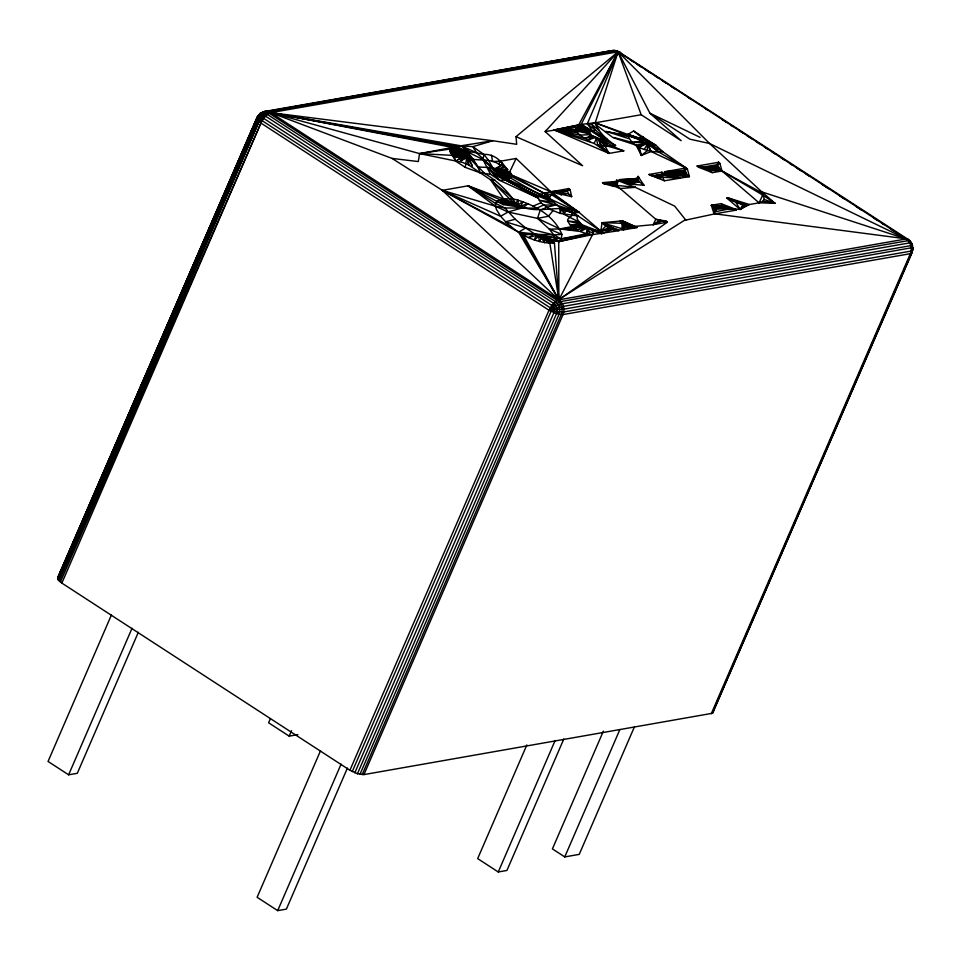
<?xml version="1.0" encoding="UTF-8"?>
<svg xmlns="http://www.w3.org/2000/svg" width="961" height="961" viewBox="0 0 961 961"><rect width="100%" height="100%" fill="white"/><g stroke="black" fill="none" stroke-linecap="round" stroke-linejoin="round"><path stroke-width="1.44" d="M903.688 270.678L912.037 251.398L912.145 252.455L910.355 253.68L563.014 314.571L556.515 313.718L548.995 310.235L563.482 306.367L912.542 245.343L910.259 241.163L907.544 239.001L714.924 213.847L684.376 220.369L555.41 301.598L551.806 305.406L548.995 310.235L349.924 770.254L357.444 773.737L363.955 774.59L712.509 713.254L912.145 252.455L912.95 247.77L911.629 243.097L909.755 242.869L562.425 303.76L556.095 306.079L548.995 310.235L260.911 123.068L257.572 120.257L256.683 117.927L260.287 113.314L263.758 111.632L611.1 50.741L617.274 50.801L908.541 239.685L909.094 240.971M349.924 770.254L61.852 583.087L260.911 123.068C257.464 116.413 263.53 107.44 270.774 112.665L558.846 299.832L667.318 222.195L655.834 219.3L618.151 186.83L615.881 183.923L616.686 180.139L635.305 187.323L674.658 206.098L685.83 220.117M259.806 114.455L257.26 117.158L57.684 577.777L58.116 579.747L61.852 583.087M621.01 53.804L620.458 52.531L618.103 51.774L270.774 112.665L461.292 145.856L472.872 146.649L476.56 152.751L492.909 168.031L498.807 171.478L511.564 175.01L543.926 193.173L559.951 207.684L566.017 210.891L571.951 212.681L572.372 215.204L567.795 219.24L567.639 220.898L569.873 224.658C581.417 224.742 590.979 230.448 601.658 233.703L612.073 229.451L609.61 228.514L600.853 231.096L578.066 216.009L560.059 213.366L549.608 209.21L540.959 202.759L538.28 198.122L499.852 180.452L490.53 174.313L479.323 172.524L465.268 167.358L466.674 157.808L462.469 154.781L449.928 150.865L450.589 148.931L452.679 147.441C466.734 151.538 474.77 163.814 484.668 173.46C497.053 180.812 508.381 191.227 515.757 203.54C535.325 217.078 558.449 202.291 579.051 212.369L600.853 231.096L612.073 229.451L618.86 230.688L602.054 222.7L600.853 231.096L610.463 228.91L618.86 230.688L592.577 234.592L558.725 241.631L538.628 236.61L525.703 227.949L515.228 219.252L504.897 207.984L495.54 203.42L468.079 185.821L442.324 190.338L392.016 158.409L270.774 112.665L267.326 114.431L263.722 118.239L260.911 123.068L60.363 582.03L258.989 121.651L261.584 120.329L550.245 307.772L551.566 310.187L352.255 771.599M711.284 713.699L910.355 253.68C912.469 248.563 910.812 242.1 906.187 238.941L558.846 299.832L554.437 243.145C533.667 243.71 513.787 231.805 500.681 216.297L442.324 190.338L518.592 232.202L534.148 233.895L561.236 238.941L586.474 233.667L587.123 228.201L580.132 231.457L559.891 228.934L549.308 229.15L537.523 218.375L507.985 211.997L495.432 206.207L442.324 190.338L558.846 299.832C563.47 302.991 565.128 309.454 563.014 314.571L363.955 774.59M574.005 212.849L561.921 208.897L560.059 213.366L559.951 207.684L574.005 212.849L578.066 216.009L577.153 216.898L577.201 219.072L579.711 222.447L563.807 214.195L563.939 209.966L574.005 212.849L579.051 212.369L556.035 204.897L546.509 207.384L540.178 210.243L537.523 218.375L559.891 228.934L571.927 226.58L585.693 227.313L577.165 230.015L569.873 224.658L582.27 224.814L579.711 222.447L567.639 220.898L582.27 224.814L599.244 231.469L585.693 227.313L580.132 231.457L586.474 233.667L588.576 228.994L589.573 234.292L558.725 241.631L554.857 237.727L536.454 235.349L534.208 239.83L538.628 236.61C543.253 238.748 550.004 242.965 554.701 239.013L553.812 234.928L549.308 229.15L561.933 234.388L561.236 238.941L558.725 241.631L558.846 299.832L518.592 232.202L525.703 227.949L553.812 234.928L561.236 238.941L589.573 234.292L592.577 234.592L594.066 231.12L599.244 231.469L601.658 233.703L597.442 231.625L592.24 230.568L594.066 231.12M262.365 112.257L613.442 50.356L615.833 50.705L618.103 51.774L709.554 143.489L761.845 191.888L906.187 238.941L618.103 51.774L516.009 136.678L516.682 144.318L492.837 140.738L472.872 146.649L483.851 154.433L483.011 159.598L490.53 174.313M623.869 227.901L622.019 223.264L622.163 228.742L623.869 227.901L637.203 227.469L630.176 225.691L619.773 221.21L624.266 226.111L623.509 229.871C615.689 230.172 607.412 229.09 602.054 222.7L622.404 220.874L637.203 227.469L623.509 229.871L622.163 228.742L602.054 222.7L622.019 223.264L634.849 226.4L653.132 224.682L667.318 222.195L666.009 221.054L655.834 219.3L653.132 224.682L661.937 221.09L667.318 222.195M649.732 145.399L658.922 152.15L686.106 167.971L684.448 171.07L672.484 173.22L664.58 171.743L665.925 172.884L679.715 178.241L689.397 176.548L687.415 169.112L686.106 167.971L662.754 151.694L639.63 138.132C641.852 143.814 650.177 146.625 656.027 145.375L662.754 151.694C650.597 153.111 630.764 147.718 627.929 134.384L633.635 131.008L656.027 145.375L641.347 137.087L633.635 131.008M720.954 203.636L727.585 208.333L734.853 208.981L736.162 210.123L714.924 213.847L713.867 207.6L711.344 205.318L720.954 203.636L734.853 208.981L740.138 209.426L749.424 204.513L759.07 202.819L775.047 203.312L761.845 191.888L760.595 192.116L721.987 170.998L717.687 166.818L705.482 167.815L698.479 167.178L697.097 166.049L718.636 162.265L719.909 163.418L721.987 170.998L759.07 202.819L762.83 201.281L775.047 203.312L762.746 195.047L721.987 170.998L707.368 168.824L697.097 166.049M716.293 210.903L713.687 212.693L711.344 205.318L723.585 205.786L736.162 210.123L726.696 207.9L713.867 207.6L716.101 211.588L729.255 208.897L725.711 207.336L711.344 205.318M620.626 180.824L624.914 181.317L636.999 179.431L638.08 176.392L643.978 185.257L630.62 184.188L619.28 179.683L636.855 178.518L639.389 177.533M618.067 181.269L616.842 185.389L614.115 186.458L603.916 183.755L602.535 182.626L618.067 181.269L615.881 183.923L611.028 184.776L602.535 182.626M545.163 131.561C560.383 129.146 578.078 126.564 591.495 135.537C603.015 139.129 612.253 147.261 623.785 150.829L609.01 153.424L594.126 143.429L596.445 138.408L602.03 139.862L607.352 139.645L595.472 130.143L589.213 131.597L588.997 132.762L590.414 134.66L596.445 138.408L597.706 144.751L605.274 146.36L615.581 145.495C607.172 139.946 598.547 132.474 595.243 122.78L618.103 51.774L649.9 113.206L681.157 140.702L641.179 114.731L618.103 51.774L545.163 131.561L582.618 165.736L516.009 136.678M616.638 181.617L615.605 182.818L609.755 184.284L615.881 183.923L616.686 180.139M641.179 114.731L595.243 122.78L581.141 124.401L554.257 129.963L584.72 138.432L592.997 136.582L599.82 139.513L605.274 146.36L609.01 153.424L554.257 129.963L578.618 125.014L618.103 51.774L587.291 123.837L592.216 130.348L604.661 139.934L615.581 145.495M357.444 773.737L556.515 313.718L557.164 309.898L556.095 306.079L553.56 303.304L265.488 116.137L262.185 115.14L259.014 116.185L256.791 118.996L58.116 579.747L257.572 120.257L260.215 117.722L262.593 117.71L551.806 305.406L553.584 307.376L554.353 310.067L553.884 312.769L354.825 772.788M257.572 120.257L59.15 580.961L258.989 121.651M258.473 116.713L257.26 117.158L57.684 577.777M256.791 118.996L57.624 578.666L257.26 117.158M111.44 614.944L48.05 761.448L68.627 774.806L77.312 773.293L138.336 632.278M68.627 774.806L132.017 628.314M270.389 718.672L268.612 722.78L289.189 736.15L297.874 734.624M289.189 736.15L291.555 730.672M320.506 750.781L257.116 897.274L277.693 910.644L286.378 909.118L347.401 768.103M561.428 195.119L562.617 192.368M277.693 910.644L341.083 764.151M359.955 774.374L559.026 314.355L559.819 309.67L558.497 305.009L555.41 301.598L267.326 114.431C264.323 112.401 260.035 113.098 257.836 115.981L258.245 119.14L260.911 123.068L263.879 115.38L268.503 111.608L615.833 50.705L620.458 52.531M362.165 774.674L561.236 314.655C563.278 309.706 561.68 303.472 557.212 300.421L269.128 113.254L264.635 111.884L263.29 113.206L261.392 117.53L260.911 123.068C259.506 120.185 257.776 116.077 260.287 113.314L261.608 112.725M526.844 744.967L477.677 858.605L498.254 871.975L506.927 870.45L563.807 739.021M498.254 871.975L555.122 740.535M603.364 731.153L552.419 848.899L564.756 856.924L579.231 854.377L634.332 727.057M564.756 856.924L619.857 729.591M714.155 708.653L713.074 712.473M715.356 705.903L723.693 686.622M724.894 683.86L726.672 679.727M727.873 676.976L778.53 559.903M779.719 557.152L791.047 530.989M792.236 528.226L800.585 508.946M801.774 506.195L803.564 502.062M804.753 499.312L813.102 480.019M814.291 477.269L822.64 457.989M823.829 455.238L825.619 451.105M826.808 448.343L838.136 422.179M839.325 419.428L850.653 393.253M851.842 390.502L880.444 324.386M881.645 321.635L889.982 302.355M891.171 299.604L902.499 273.429M712.509 713.254L911.569 253.236C913.611 248.286 912.013 242.052 907.544 239.001M94.743 493.281L58.285 577.117L59.402 576.732M95.932 490.53L107.296 464.415M108.485 461.664L116.858 442.432M118.047 439.682L119.837 435.561M121.038 432.81L129.399 413.566M130.6 410.815L138.961 391.583M140.162 388.833L141.952 384.7M144.943 377.829L151.514 362.717M152.703 359.967L154.493 355.846M157.484 348.975L159.274 344.855M162.265 337.984L164.055 333.851M170.037 320.109L171.827 315.989M174.818 309.118L176.608 304.997M192.14 269.26L193.942 265.14M560.816 194.771L562.017 192.02M759.07 202.819L762.746 195.047L761.845 191.888M270.774 112.665L454.373 146.853L492.837 140.738L270.774 112.665L452.679 147.441L470.073 158.829L478.097 166.998L487.503 167.454L496.128 174.205L505.582 179.971L538.28 198.122L538.508 196.188L539.938 194.711L543.926 193.173L568.84 188.536L570.077 189.689L571.699 196.681L550.785 191.695L511.564 175.01L509.81 171.707L516.129 158.445L550.785 191.695L579.051 212.369L507.792 179.431L497.774 173.725L483.011 159.598L456.463 146.384L270.774 112.665L419.549 153.592L462.541 162.421L468.812 165.04L490.615 179.851L513.366 198.939C532.85 203.876 554.016 215 561.933 234.388L553.812 234.928L520.958 233.655L558.846 299.832L592.577 234.592M604.661 139.934L581.141 124.401L618.103 51.774M644.206 149.411L647.27 144.606L651.102 151.55L686.106 167.971L684.58 170.385L671.511 172.944L675.006 174.458L679.715 178.241L664.327 180.776L649.035 174.47L661.985 172.199L663.33 173.34L679.715 178.241L657.288 176.932L655.378 176.031L661.997 174.986L679.715 178.241L662.597 173.761L661.985 172.199L662.585 177.184L664.327 180.776M523.204 207.636L507.985 211.997L500.681 216.297L496.513 209.606L495.432 206.207L495.54 203.42L496.897 201.402L499.576 199.864L503.768 202.218L520.658 206.074L527.937 203.672L523.204 207.636L503.192 204.621L503.768 202.218L505.894 201.402L518.219 204.729L518.027 200.02L515.757 203.54L468.079 185.821L496.897 201.402L503.083 203.239L520.658 206.074L522.988 201.642L518.219 204.729L504.657 201.726L468.079 185.821L495.432 206.207L504.897 207.984L536.803 208.165L543.409 205.101L556.035 204.897L539.121 200.284L552.911 202.11L538.508 196.188L493.57 174.421L487.503 167.454L490.578 167.646L494.855 168.692L498.807 171.478L511.492 176.464L543.926 193.173L549.764 196.669L549.86 198.038C528.718 191.047 511.048 176.428 490.578 167.646C509.138 180.452 528.406 194.11 550.569 199.335M510.796 177.713L498.975 172.776L498.495 173.292L509.486 178.722L511.492 176.464L499.083 172.163M735.91 202.435L740.138 209.426L742.913 204.477L749.424 204.513L727.933 197.834L733.351 201.209L740.547 204.032L742.913 204.477L726.792 198.038L740.138 209.426L747.37 204.669M638.08 176.392L636.999 179.431M549.764 196.669L551.722 194.771L579.051 212.369L553.031 194.302L554.665 193.93M566.017 210.891L563.807 214.195L561.921 208.897M717.002 164.703L718.636 162.265L717.002 164.703L703.008 167.058L707.368 168.824L712.281 172.656L721.987 170.998L709.554 170.397L700.965 166.938M762.83 201.281L764.115 199.468L763.923 197.449L760.595 192.116M568.84 188.536L567.266 190.53L550.785 191.695L551.722 194.771L543.926 193.173M552.875 210.807L548.419 216.249L537.523 218.375M468.932 158.565L472.38 166.037L467.791 158.229L462.469 154.781C472.692 163.382 487.359 156.727 498.387 163.875L500.669 161.16L516.129 158.445M548.995 310.235L563.951 309.154L912.698 247.566L912.818 250.196L911.124 251.061L563.783 311.953L557.056 311.869L548.995 310.235L554.977 304.505L560.84 301.538L908.181 240.646L910.259 241.163L911.617 243.758M457.736 159.634L465.58 157.292L460.163 161.124L466.674 157.808L468.812 165.04L467.791 158.229L464.535 156.691L457.736 159.634L456.067 161.376L465.268 167.358M617.515 229.547L605.947 225.955L600.853 231.096L608.565 227.913L612.073 229.451M629.251 183.347L639.113 181.713L637.575 178.133L624.914 181.317L630.62 184.188L639.113 181.713L643.978 185.257M740.138 209.426L745.364 204.681L727.933 197.834M595.424 124.365L612.866 137.555L636.122 145.171L641.359 155.442L647.462 150.577L647.27 144.606M498.807 171.478L495.924 169.208L501.198 165.352L507.732 169.713L497.774 170.397L511.012 173.412L498.315 170.866L492.909 168.031L488.693 160.487L483.851 154.433C477.064 153.304 468.98 149.904 462.457 153.556L462.289 154.204L470.073 158.829M592.997 136.582L587.627 140.198C583.135 136.894 575.579 133.915 575.567 127.441L554.257 129.963L594.126 143.429M648.507 145.063L651.102 151.55L641.359 155.442L639.281 147.057L644.783 143.369L653.42 145.724L658.922 152.15L650.957 145.64L644.783 143.369L636.122 145.171M653.132 224.682L659.522 220.489L666.009 221.054M663.33 173.34L662.153 174.313L654.585 175.803L649.035 174.47L659.09 178.362L662.585 177.184L655.378 176.031L659.09 178.362M639.281 147.057L646.032 144.042M613.623 137.423L632.302 142.444L641.299 141.003L640.002 137.675L643.161 136.666M533.067 206.147L540.959 202.759M584.72 138.432L591.495 135.537L589.213 131.597L576.876 125.831L588.961 132.125L591.495 135.537M626.284 223.769L623.521 224.922L629.011 225.246L624.266 226.111L630.176 225.691M644.783 143.369L637.72 146.156L641.359 155.442M594.799 137.627L587.627 140.198L590.498 141.76M498.315 170.866L497.089 169.905L504.501 167.346C500.933 159.574 492.525 153.784 483.851 154.433M687.415 169.112L685.121 169.857L686.394 173.761L689.397 176.548L676.904 175.863L664.58 171.743L686.106 167.971M719.909 163.418L717.555 164.175L719.381 168.631L707.368 168.824L705.482 167.815L717.074 165.941L704.653 167.49L706.383 168.247L719.381 168.631M570.077 189.689L567.266 190.53L568.54 193.798L571.699 196.681M595.243 122.78L627.629 135.393L639.798 139.333L627.929 134.384L639.63 138.132L641.299 141.003L639.57 138.648L595.243 122.78L591.291 123.933L587.291 123.837L595.472 130.143L591.291 123.933L599.171 130.444M515.228 219.252L505.522 221.799L525.703 227.949M505.582 179.971L497.774 173.725L493.57 174.421L499.852 180.452L507.792 179.431M495.924 169.208L504.501 167.346M664.58 171.743L684.58 170.385L684.761 171.803L674.093 173.917L672.484 173.22L684.761 171.803L686.394 173.761C679.199 176.151 672.856 172.355 665.925 172.884M603.916 183.755L615.929 182.025M452.679 147.441L419.549 153.592L418.311 161.556L392.016 158.409M605.406 131.501L627.629 135.393L640.302 140.066M479.323 172.524L484.668 173.46M684.58 170.385L670.334 172.728L676.904 175.863M672.003 173.064L684.448 171.07L671.511 172.944M608.469 183.923L615.605 182.818L607.208 183.683M450.589 148.931L419.549 153.592L463.55 155.982L450.541 152.991L449.928 150.865L462.289 154.204L450.589 148.931L462.457 153.556L471.419 159.046M673.253 173.509L684.761 171.803M624.398 226.928L631.353 226.039M703.008 167.058L706.383 168.247L717.687 166.818M652.843 175.515L658.369 177.713L662.585 177.184C658.285 178.65 654.885 174.878 650.705 175.551M625.935 181.677L637.84 180.548L639.113 181.713L627.965 182.626L637.84 180.548L637.575 178.133M585.693 227.313L559.891 228.934L577.165 230.015M715.489 209.354L727.585 208.333M495.323 180.332L490.615 179.851L503.576 198.807L505.894 201.402L509.378 201.51M497.089 169.905L507.732 169.713L500.669 161.16L492.561 161.532L491.467 155.177M590.414 134.66L580.144 135.093L554.257 129.963L576.312 130.996L589.61 133.807L588.961 132.125L575.567 127.441L588.997 132.762L575.603 129.459M464.535 156.691L454.145 157.015L450.541 152.991L462.89 155.358M713.867 207.6L725.711 207.336L732.066 209.15M686.394 173.761L674.093 173.917L689.397 176.548M550.785 191.695L566.858 191.551L557.104 193.581L568.54 193.798M632.302 142.444L643.51 142.588L653.42 145.724L641.347 137.087M611.1 50.741L614.968 50.465L616.421 51.293M632.566 226.279L634.849 226.4L622.404 220.874M497.774 170.397L509.81 171.707M554.701 239.013L558.725 241.631L536.454 235.349L528.586 237.535L534.148 233.895L523.445 235.037L558.846 299.832L549.884 243.349L546.401 239.962L551.698 240.55L554.437 243.145L548.443 240.442M554.257 129.963L577.561 132.654M505.894 201.402L513.414 202.603L513.366 198.939L503.576 198.807L499.576 199.864L503.083 203.239M546.401 239.962L550.221 240.634L554.437 243.145L552.851 240.274L541.499 238.1L544.743 242.737L544.082 239.205L551.698 240.55L541.499 238.1L539.505 241.523L538.628 236.61L553.74 239.914M586.474 233.667L589.573 234.292M679.715 178.241L662.153 174.313L653.744 175.623L658.369 177.713M627.677 136.486L606.187 131.369L628.578 138.6M520.658 206.074L504.657 201.726L503.576 198.807L507.588 201.305L513.414 202.603L490.615 179.851M589.081 231.649L593.321 232.862M599.82 139.513L609.046 146.504L623.785 150.829M742.913 204.477L726.792 198.038M626.92 182.097L623.785 181.04L636.807 178.914L619.28 179.683L622.199 180.824M492.909 168.031L494.855 168.692L501.198 165.352L498.387 163.875M730.18 199.359L745.364 204.681M764.115 199.468L775.047 203.312M466.674 157.808L467.791 158.229L462.469 154.781M703.8 167.226L706.383 168.247M698.479 167.178L712.281 172.656M605.947 225.955L615.112 229.727M608.565 227.913L611.268 229.211M726.696 207.9L728.402 208.645M480.08 172.391C476.332 162.181 469.148 153.279 461.292 145.856L476.56 152.751M609.61 228.514L610.463 228.91M700.149 137.375L649.9 113.206L689.878 139.177L709.554 143.489L906.187 238.941M578.618 125.014L590.595 130.78M472.716 159.154L465.436 152.246L454.373 146.853L463.707 152.739M496.897 201.402L503.192 204.621M442.324 190.338L511.492 227.108M581.141 124.401L607.352 139.645M571.951 212.681L578.066 216.009M509.486 178.722L490.578 167.646M629.815 59.534L633.587 61.984M637.359 64.435L641.131 66.886M646.164 70.153L649.948 72.604M654.97 75.871L658.753 78.322M662.525 80.784L666.297 83.235M671.331 86.502L675.102 88.953M687.68 97.121L691.452 99.572M705.29 108.569L707.813 110.203M721.651 119.188L726.684 122.467M730.456 124.918L732.967 126.552M739.261 130.636L743.033 133.086M746.805 135.537L751.838 138.804M755.61 141.255L759.394 143.718M764.415 146.985L768.199 149.435M771.971 151.886L775.743 154.337M780.776 157.604L784.548 160.055M789.582 163.322L792.092 164.968M797.125 168.235L800.897 170.686M805.931 173.953L809.703 176.404M822.292 184.572L828.574 188.668M839.902 196.02L844.935 199.287M856.251 206.651L861.284 209.918M873.861 218.087L877.645 220.537M881.417 222.988L883.928 224.622M890.222 228.718L893.994 231.169M899.028 234.436L902.799 236.886M456.463 146.384L465.436 152.246M461.292 145.856L470.241 152.018M544.082 239.205L549.884 243.349M597.706 144.751L609.01 153.424L601.25 145.736L597.946 138.985M713.687 212.693L714.924 213.847M602.03 139.862L609.046 146.504M605.274 146.36L598.883 139.273L601.25 145.736M640.002 137.675L643.51 142.588M500.669 161.16L502.843 166.313M661.997 174.986L656.087 176.295L657.853 177.317L654.585 175.803L661.997 174.986M635.305 187.323L619.989 188.548L611.028 184.776L635.305 187.323M464.007 156.331L454.145 157.015L456.067 161.376L451.85 154.829L464.007 156.331"/></g></svg>
